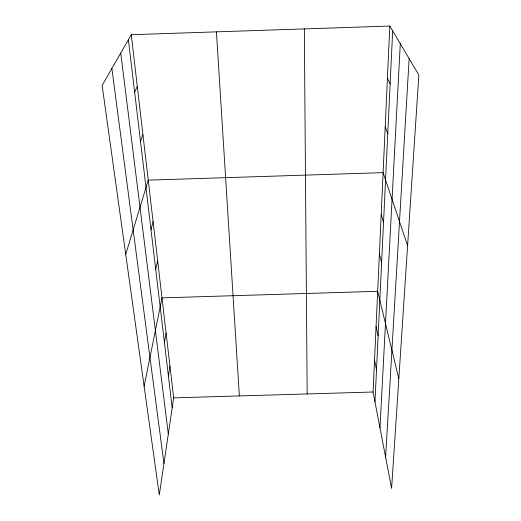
<?xml version="1.0" encoding="UTF-8"?>
<svg xmlns="http://www.w3.org/2000/svg" width="521" height="521" viewBox="0 0 521 521"><rect width="100%" height="100%" fill="white"/><g stroke="black" fill="none" stroke-linecap="round" stroke-linejoin="round"><path stroke-width="0.78" d="M389.812 26.05L418.858 75.044L391.597 488.366L373.075 392.007L389.812 26.05L131.259 34.705L102.142 85.47L159.296 494.95L173.669 397.868L131.259 34.705M374.977 401.899L392.665 30.856M379.972 427.897L400.291 43.725M385.599 457.178L409.135 58.639M168.4 375.947L169.976 366.263M164.402 342.33L166.095 332.978M144.122 386.256L161.992 297.882L377.679 291.298L398.832 378.728M155.72 269.35L157.668 260.826M150.999 229.65L153.089 221.64M125.717 254.385L148.244 180.129L383.104 172.646L407.604 245.632M140.501 141.432L142.936 134.705M134.652 92.25L137.29 86.33M173.669 397.868L373.075 392.007M387.429 78.098L390.138 83.861M385.201 126.864L387.774 133.448M381.196 214.476L383.534 222.376M379.386 253.961L381.626 262.382M376.064 326.647L378.122 335.908M374.527 360.174L376.507 369.773M111.885 68.485L163.946 463.534M120.748 53.031L168.316 434.039M128.4 39.694L172.19 407.845M216.417 31.859L239.373 395.94M304.323 28.915L307.169 393.941"/></g></svg>
